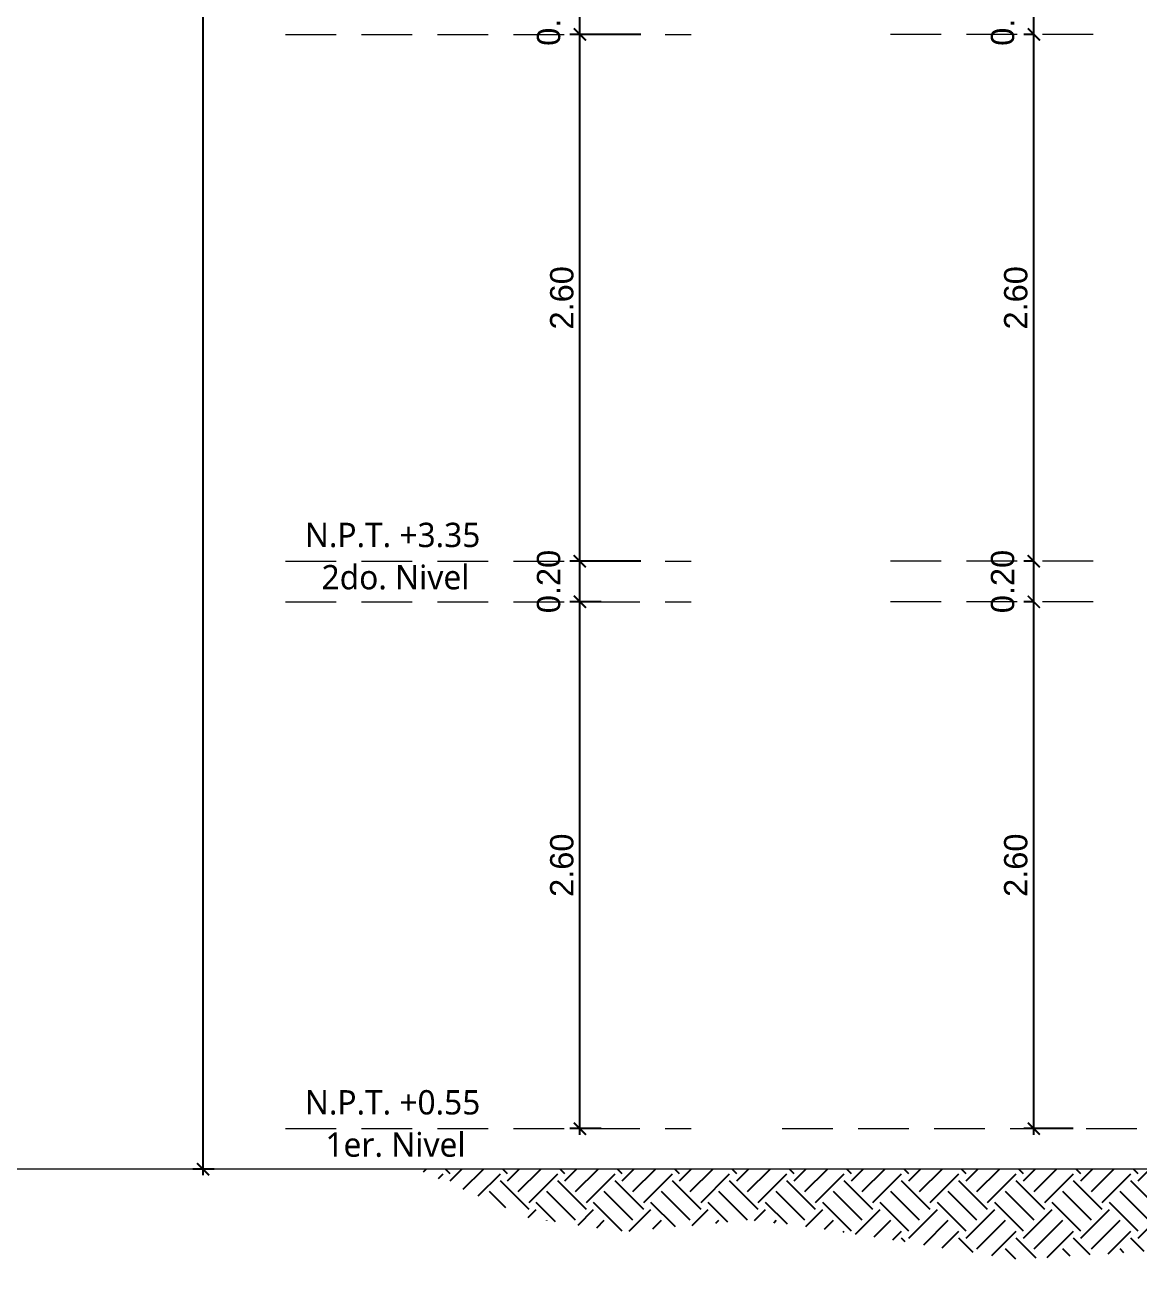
# Model space of a CAD drawing. Header units: feet. Extents: x -417 to 46, y -646 to -218.
# Drawn here: x -96.04 to -90.54, y -590.87 to -584.69 of the extents above; entities that cross this region are included whole.
import ezdxf

# ---------------------------------------------------------------- set-up
doc = ezdxf.new("R2010")
doc.units = ezdxf.units.FT
doc.header["$MEASUREMENT"] = 0
doc.linetypes.add('HIDDEN', pattern=[0.375, 0.25, -0.125])
doc.layers.add('DIM', color=10, linetype='Continuous')
doc.layers.add('RELLENO', color=8, linetype='Continuous')
for name, color, linetype, lineweight in [('DIM-COTAS', 1, 'Continuous', 5), ('MB', 2, 'Continuous', 20), ('TXT', 2, 'Continuous', 9), ('VUELOS', 8, 'HIDDEN', 0)]:
    doc.layers.add(name, color=color, linetype=linetype, lineweight=lineweight)
doc.styles.add('ads', font='trebuc.ttf', dxfattribs={"height": 0.14})
doc.styles.get("Standard").update_dxf_attribs({"font": 'arial.ttf', "height": 0.115})
doc.dimstyles.new('KEILY', dxfattribs={"dimtxt": 0.115, "dimasz": 0.06, "dimexe": 0.05, "dimexo": 0.2, "dimgap": 0.03, "dimtad": 1, "dimzin": 1, "dimdsep": 46, "dimtxsty": 'Standard', "dimblk": 'ARCHTICK', "dimcen": 2.5, "dimdle": 0.03, "dimclrd": 256, "dimclre": 256, "dimclrt": 7, "dimadec": 0, "dimazin": 0, "dimtfac": 1, "dimtmove": 2, "dimatfit": 3, "dimfxl": 0.2, "dimfxlon": 1, "dimtolj": 1, "dimtzin": 1, "dimarcsym": 0})

# ---------------------------------------------------------------- blocks, each defined once
blk = doc.blocks.new('_ArchTick')
at = {"layer": 'DIM-COTAS', "color": 0, "const_width": 0.15}
blk.add_lwpolyline([(-0.5, -0.5), (0.5, 0.5)], dxfattribs=at)
blk = doc.blocks.new('*D2839')
at = {"layer": 'Defpoints', "color": 0, "transparency": 16777216}
for p in [(-93.3027, -587.5376), (-92.9979, -587.5376), (-92.9979, -590.1376)]:
    blk.add_point(p, dxfattribs=at)
at = {"layer": 'DIM', "lineweight": -2, "transparency": 16777216}
for p, q in [((-93.1979, -587.5376), (-93.3527, -587.5376)), ((-93.3027, -590.1676), (-93.3027, -587.5076)), ((-93.1979, -590.1376), (-93.3527, -590.1376))]:
    blk.add_line(p, q, dxfattribs=at)
at = {"layer": 'DIM', "lineweight": -2, "transparency": 16777216, "xscale": 0.06, "yscale": 0.06, "zscale": 0.06}
for p, rotation in [((-93.3027, -587.5376), 90), ((-93.3027, -590.1376), 270)]:
    blk.add_blockref('_ArchTick', p, dxfattribs=dict(at, rotation=rotation))
at = {"layer": 'DIM', "color": 7, "transparency": 16777216, "insert": (-93.3914, -588.8376), "char_height": 0.115, "attachment_point": 5, "rotation": 90}
blk.add_mtext('\\A1;2.60', dxfattribs=at)
blk = doc.blocks.new('*D2840')
at = {"layer": 'Defpoints', "color": 0, "transparency": 16777216}
for p in [(-93.3027, -587.3376), (-92.5112, -587.3376), (-92.9979, -587.5376)]:
    blk.add_point(p, dxfattribs=at)
at = {"layer": 'DIM', "lineweight": -2, "transparency": 16777216}
for p, q in [((-93.0027, -587.3376), (-93.3527, -587.3376)), ((-93.3027, -587.5676), (-93.3027, -587.3076)), ((-93.1979, -587.5376), (-93.3527, -587.5376))]:
    blk.add_line(p, q, dxfattribs=at)
at = {"layer": 'DIM', "lineweight": -2, "transparency": 16777216, "xscale": 0.06, "yscale": 0.06, "zscale": 0.06}
for p, rotation in [((-93.3027, -587.3376), 90), ((-93.3027, -587.5376), 270)]:
    blk.add_blockref('_ArchTick', p, dxfattribs=dict(at, rotation=rotation))
at = {"layer": 'DIM', "color": 7, "transparency": 16777216, "insert": (-93.4564, -587.4376), "char_height": 0.115, "attachment_point": 5, "rotation": 90}
blk.add_mtext('\\A1;0.20', dxfattribs=at)
blk = doc.blocks.new('*D2841')
at = {"layer": 'Defpoints', "color": 0, "transparency": 16777216}
for p in [(-93.3027, -584.7376), (-92.6382, -584.7376), (-92.5112, -587.3376)]:
    blk.add_point(p, dxfattribs=at)
at = {"layer": 'DIM', "lineweight": -2, "transparency": 16777216}
for p, q in [((-93.0027, -584.7376), (-93.3527, -584.7376)), ((-93.3027, -587.3676), (-93.3027, -584.7076)), ((-93.0027, -587.3376), (-93.3527, -587.3376))]:
    blk.add_line(p, q, dxfattribs=at)
at = {"layer": 'DIM', "lineweight": -2, "transparency": 16777216, "xscale": 0.06, "yscale": 0.06, "zscale": 0.06}
for p, rotation in [((-93.3027, -584.7376), 90), ((-93.3027, -587.3376), 270)]:
    blk.add_blockref('_ArchTick', p, dxfattribs=dict(at, rotation=rotation))
at = {"layer": 'DIM', "color": 7, "transparency": 16777216, "insert": (-93.3914, -586.0376), "char_height": 0.115, "attachment_point": 5, "rotation": 90}
blk.add_mtext('\\A1;2.60', dxfattribs=at)
blk = doc.blocks.new('*D2842')
at = {"layer": 'Defpoints', "color": 0, "transparency": 16777216}
for p in [(-93.3027, -584.5376), (-92.6382, -584.5376), (-92.6382, -584.7376)]:
    blk.add_point(p, dxfattribs=at)
at = {"layer": 'DIM', "lineweight": -2, "transparency": 16777216}
for p, q in [((-93.3027, -584.7676), (-93.3027, -584.5076)), ((-93.0027, -584.5376), (-93.3527, -584.5376)), ((-93.0027, -584.7376), (-93.3527, -584.7376))]:
    blk.add_line(p, q, dxfattribs=at)
at = {"layer": 'DIM', "lineweight": -2, "transparency": 16777216, "xscale": 0.06, "yscale": 0.06, "zscale": 0.06}
for p, rotation in [((-93.3027, -584.5376), 90), ((-93.3027, -584.7376), 270)]:
    blk.add_blockref('_ArchTick', p, dxfattribs=dict(at, rotation=rotation))
at = {"layer": 'DIM', "color": 7, "transparency": 16777216, "insert": (-93.4564, -584.6376), "char_height": 0.115, "attachment_point": 5, "rotation": 90}
blk.add_mtext('\\A1;0.20', dxfattribs=at)
blk = doc.blocks.new('*D3062')
at = {"layer": 'Defpoints', "color": 0, "transparency": 16777216}
for p in [(-91.0627, -587.5376), (-91.0627, -587.5376), (-90.6678, -590.1376)]:
    blk.add_point(p, dxfattribs=at)
at = {"layer": 'DIM', "lineweight": -2, "transparency": 16777216}
for p, q in [((-91.0627, -587.5376), (-91.1127, -587.5376)), ((-91.0627, -590.1676), (-91.0627, -587.5076)), ((-90.8678, -590.1376), (-91.1127, -590.1376))]:
    blk.add_line(p, q, dxfattribs=at)
at = {"layer": 'DIM', "lineweight": -2, "transparency": 16777216, "xscale": 0.06, "yscale": 0.06, "zscale": 0.06}
for p, rotation in [((-91.0627, -587.5376), 90), ((-91.0627, -590.1376), 270)]:
    blk.add_blockref('_ArchTick', p, dxfattribs=dict(at, rotation=rotation))
at = {"layer": 'DIM', "color": 7, "transparency": 16777216, "insert": (-91.1514, -588.8376), "char_height": 0.115, "attachment_point": 5, "rotation": 90}
blk.add_mtext('\\A1;2.60', dxfattribs=at)
blk = doc.blocks.new('*D3063')
at = {"layer": 'Defpoints', "color": 0, "transparency": 16777216}
for p in [(-91.0627, -587.3376), (-90.9519, -587.3376), (-91.0627, -587.5376)]:
    blk.add_point(p, dxfattribs=at)
at = {"layer": 'DIM', "lineweight": -2, "transparency": 16777216}
for p, q in [((-91.0627, -587.3376), (-91.1127, -587.3376)), ((-91.0627, -587.5676), (-91.0627, -587.3076)), ((-91.0627, -587.5376), (-91.1127, -587.5376))]:
    blk.add_line(p, q, dxfattribs=at)
at = {"layer": 'DIM', "lineweight": -2, "transparency": 16777216, "xscale": 0.06, "yscale": 0.06, "zscale": 0.06}
for p, rotation in [((-91.0627, -587.3376), 90), ((-91.0627, -587.5376), 270)]:
    blk.add_blockref('_ArchTick', p, dxfattribs=dict(at, rotation=rotation))
at = {"layer": 'DIM', "color": 7, "transparency": 16777216, "insert": (-91.2164, -587.4376), "char_height": 0.115, "attachment_point": 5, "rotation": 90}
blk.add_mtext('\\A1;0.20', dxfattribs=at)
blk = doc.blocks.new('*D3064')
at = {"layer": 'Defpoints', "color": 0, "transparency": 16777216}
for p in [(-91.0627, -584.7376), (-91.0627, -584.7376), (-90.9519, -587.3376)]:
    blk.add_point(p, dxfattribs=at)
at = {"layer": 'DIM', "lineweight": -2, "transparency": 16777216}
for p, q in [((-91.0627, -584.7376), (-91.1127, -584.7376)), ((-91.0627, -587.3676), (-91.0627, -584.7076)), ((-91.0627, -587.3376), (-91.1127, -587.3376))]:
    blk.add_line(p, q, dxfattribs=at)
at = {"layer": 'DIM', "lineweight": -2, "transparency": 16777216, "xscale": 0.06, "yscale": 0.06, "zscale": 0.06}
for p, rotation in [((-91.0627, -584.7376), 90), ((-91.0627, -587.3376), 270)]:
    blk.add_blockref('_ArchTick', p, dxfattribs=dict(at, rotation=rotation))
at = {"layer": 'DIM', "color": 7, "transparency": 16777216, "insert": (-91.1514, -586.0376), "char_height": 0.115, "attachment_point": 5, "rotation": 90}
blk.add_mtext('\\A1;2.60', dxfattribs=at)
blk = doc.blocks.new('*D3065')
at = {"layer": 'Defpoints', "color": 0, "transparency": 16777216}
for p in [(-91.0627, -584.5376), (-90.9726, -584.5376), (-91.0627, -584.7376)]:
    blk.add_point(p, dxfattribs=at)
at = {"layer": 'DIM', "lineweight": -2, "transparency": 16777216}
for p, q in [((-91.0627, -584.7676), (-91.0627, -584.5076)), ((-91.0627, -584.5376), (-91.1127, -584.5376)), ((-91.0627, -584.7376), (-91.1127, -584.7376))]:
    blk.add_line(p, q, dxfattribs=at)
at = {"layer": 'DIM', "lineweight": -2, "transparency": 16777216, "xscale": 0.06, "yscale": 0.06, "zscale": 0.06}
for p, rotation in [((-91.0627, -584.5376), 90), ((-91.0627, -584.7376), 270)]:
    blk.add_blockref('_ArchTick', p, dxfattribs=dict(at, rotation=rotation))
at = {"layer": 'DIM', "color": 7, "transparency": 16777216, "insert": (-91.2164, -584.6376), "char_height": 0.115, "attachment_point": 5, "rotation": 90}
blk.add_mtext('\\A1;0.20', dxfattribs=at)
blk = doc.blocks.new('*D2831')
at = {"layer": 'Defpoints', "color": 0, "transparency": 16777216}
for p in [(-95.1621, -578.5376), (-91.1127, -578.5376), (-94.9068, -590.3376)]:
    blk.add_point(p, dxfattribs=at)
at = {"layer": 'DIM', "lineweight": -2, "transparency": 16777216}
for p, q in [((-95.1621, -590.3676), (-95.1621, -578.5076)), ((-94.9621, -578.5376), (-95.2121, -578.5376)), ((-95.1068, -590.3376), (-95.2121, -590.3376))]:
    blk.add_line(p, q, dxfattribs=at)
at = {"layer": 'DIM', "lineweight": -2, "transparency": 16777216, "xscale": 0.06, "yscale": 0.06, "zscale": 0.06}
for p, rotation in [((-95.1621, -578.5376), 90), ((-95.1621, -590.3376), 270)]:
    blk.add_blockref('_ArchTick', p, dxfattribs=dict(at, rotation=rotation))
at = {"layer": 'DIM', "color": 7, "transparency": 16777216, "insert": (-95.2508, -584.4376), "char_height": 0.115, "attachment_point": 5, "rotation": 90}
blk.add_mtext('\\A1;11.80', dxfattribs=at)

msp = doc.modelspace()

# ---------------------------------------------------------------- hatches: boundary and pattern name
at = {"layer": 'RELLENO'}
h = msp.add_hatch(dxfattribs=at)
h.set_pattern_fill('EARTH', color=256, scale=0.8, angle=45)
h.set_pattern_definition([(45, (84.07153, -355.74205), (3e-17, 0.28284271), [0.2, -0.2]), (45, (84.0185, -355.68902), (3e-17, 0.28284271), [0.2, -0.2]), (45, (83.96547, -355.63599), (3e-17, 0.28284271), [0.2, -0.2]), (135, (83.96547, -355.60063), (-0.28284271, 6e-17), [0.2, -0.2]), (135, (84.0185, -355.5476), (-0.28284271, 6e-17), [0.2, -0.2]), (135, (84.07153, -355.49457), (-0.28284271, 6e-17), [0.2, -0.2])])
h.paths.add_polyline_path([(-89.6285, -590.3374), (-89.6285, -590.8743), (-90.0488, -590.7144), (-91.1456, -590.7829), (-92.1624, -590.6231), (-92.4595, -590.5888), (-93.0879, -590.6459), (-93.5563, -590.5774), (-94.1047, -590.3374)])

# ---------------------------------------------------------------- linework, layer by layer
at = {"layer": 'MB'}
msp.add_line((-89.6283, -590.3376), (-96.2014, -590.3376), dxfattribs=at)
at = {"layer": 'VUELOS'}
for p, q in [((-94.756, -584.7376), (-92.7529, -584.7376)), ((-90.7695, -584.7376), (-91.836, -584.7376)), ((-94.756, -587.3376), (-92.7529, -587.3376)), ((-90.7695, -587.3376), (-91.836, -587.3376)), ((-94.756, -587.5376), (-92.7529, -587.5376)), ((-90.7695, -587.5376), (-91.836, -587.5376)), ((-94.756, -590.1376), (-92.7529, -590.1376)), ((-92.304, -590.1376), (-90.301, -590.1376))]:
    msp.add_line(p, q, dxfattribs=at)

# ---------------------------------------------------------------- texts
at = {"layer": 'TXT', "char_height": 0.12, "width": 3.744, "attachment_point": 2, "style": 'ads'}
for s, insert in [('N.P.T. +3.35', (-94.2268, -587.1475)), ('2do. Nivel', (-94.2124, -587.3562)), ('N.P.T. +0.55', (-94.2268, -589.9475)), ('1er. Nivel', (-94.2124, -590.1562))]:
    msp.add_mtext(s, dxfattribs=dict(at, insert=insert))

# ---------------------------------------------------------------- dimensions: what is measured, and where the dimension line sits
at = {"layer": 'DIM'}
for base, p1, p2, picture, middle in [((-95.1621, -578.5376), (-94.9068, -590.3376), (-91.1127, -578.5376), '*D2831', (-95.2508, -584.4376)), ((-91.0627, -584.5376), (-91.0627, -584.7376), (-90.9726, -584.5376), '*D3065', (-91.2164, -584.6376)), ((-91.0627, -584.7376), (-90.9519, -587.3376), (-91.0627, -584.7376), '*D3064', (-91.1514, -586.0376)), ((-91.0627, -587.3376), (-91.0627, -587.5376), (-90.9519, -587.3376), '*D3063', (-91.2164, -587.4376)), ((-91.0627, -587.5376), (-90.6678, -590.1376), (-91.0627, -587.5376), '*D3062', (-91.1514, -588.8376))]:
    dim = msp.add_linear_dim(base=base, p1=p1, p2=p2, angle=90, dimstyle='KEILY', dxfattribs=at)
    dim.commit()
    dim.dimension.update_dxf_attribs({"geometry": picture, "text_midpoint": middle})
for base, p1, p2, picture, middle in [((-93.3027, -584.5376), (-92.6382, -584.7376), (-92.6382, -584.5376), '*D2842', (-93.4564, -584.6376)), ((-93.3027, -584.7376), (-92.5112, -587.3376), (-92.6382, -584.7376), '*D2841', (-93.3914, -586.0376)), ((-93.3027, -587.3376), (-92.9979, -587.5376), (-92.5112, -587.3376), '*D2840', (-93.4564, -587.4376)), ((-93.3027, -587.5376), (-92.9979, -590.1376), (-92.9979, -587.5376), '*D2839', (-93.3914, -588.8376))]:
    dim = msp.add_linear_dim(base=base, p1=p1, p2=p2, angle=90, dimstyle='KEILY', override={"dimfxl": 0.3}, dxfattribs=at)
    dim.commit()
    dim.dimension.update_dxf_attribs({"geometry": picture, "text_midpoint": middle})

doc.saveas('drawing.dxf')
